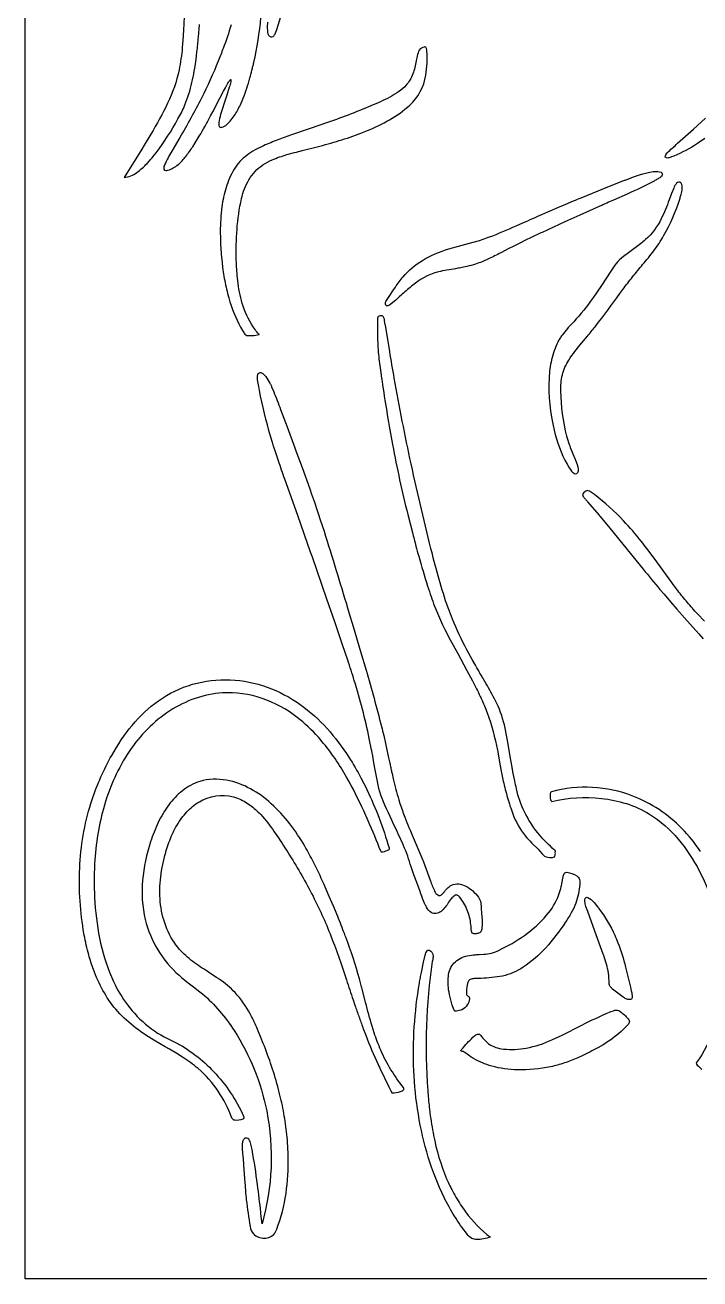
# Model space of a CAD drawing. Header units: inches. Extents: x 35.5 to 88, y 0 to 97.1.
# Drawn here: x 35.51 to 53.03, y 0 to 32.55 of the extents above; entities that cross this region are included whole.
import ezdxf

# ---------------------------------------------------------------- set-up
doc = ezdxf.new("R2010")
doc.units = ezdxf.units.IN
doc.header["$MEASUREMENT"] = 0
doc.layers.add('IMAGE_2', color=7, linetype='Continuous')

msp = doc.modelspace()

# ---------------------------------------------------------------- linework, layer by layer
for points in [[(39.639, 32.77), (39.623, 32.423), (39.606, 32.163), (39.59, 31.968, -0.025858), (39.505, 31.387, -0.062704), (39.209, 30.528, -0.025124), (38.772, 29.718), (38.601, 29.435), (38.536, 29.33), (38.077, 28.594, 0.128615), (38.41, 28.723, 0.047563), (38.676, 28.962), (38.737, 29.029, 0.016499), (38.824, 29.131), (38.908, 29.236, 0.037178), (39.477, 30.115, 0.038946), (39.656, 30.479, 0.038573), (39.84, 31.058, 0.015476), (39.901, 31.355, 0.018739), (39.913, 31.43, 0.013193), (39.946, 31.656), (39.958, 31.757), (39.969, 31.855, 0.009427), (40.007, 32.235), (40.035, 32.568, 0.007914)], [(40.858, 32.56, -0.016437), (40.651, 31.947, -0.002197), (40.523, 31.618, -0.020067), (40.086, 30.653, -0.017152), (39.524, 29.631), (39.318, 29.281, 0.01613), (39.219, 29.104, 0.01834), (39.131, 28.921, 0.209143), (39.111, 28.812, 0.312936), (39.158, 28.772, 0.124899), (39.218, 28.784, 0.101138), (39.478, 28.928, 0.047868), (39.682, 29.143, 0.018817), (39.86, 29.395), (39.922, 29.492), (40.028, 29.665, 0.010353), (40.324, 30.195), (40.379, 30.297), (40.566, 30.656), (40.659, 30.835), (40.707, 30.924), (40.755, 31.013, -0.053661), (40.785, 31.068, -0.027922), (40.811, 31.106), (40.828, 31.125), (40.838, 31.134, -0.757684), (40.853, 31.124, -0.078063), (40.847, 31.077, -0.015848), (40.809, 30.937), (40.743, 30.729, 0.010973), (40.709, 30.626, 0.018404), (40.675, 30.522), (40.632, 30.385, 0.022609), (40.569, 30.179, 0.054284), (40.537, 29.966, 0.271043), (40.569, 29.901, 0.161125), (40.619, 29.897, 0.137701), (40.744, 29.97, 0.065476), (40.958, 30.227, 0.035855), (41.115, 30.522, 0.030609), (41.305, 31.045), (41.344, 31.178, 0.004231), (41.397, 31.38, 0.014912), (41.421, 31.481, 0.020299), (41.446, 31.583, 0.029896), (41.632, 32.747, 0.016018)], [(41.797, 32.625), (41.795, 32.499, 0.037569), (41.805, 32.361, 0.094069), (41.829, 32.293, 0.155096), (41.884, 32.247, 0.252843), (41.947, 32.254, 0.126975), (41.999, 32.326), (42.017, 32.367), (42.034, 32.409, 0.03215), (42.161, 32.861)], [(53.156, 29.603), (52.962, 29.475, -0.040241), (52.346, 29.146), (52.292, 29.127, -0.057749), (52.207, 29.102, -0.219821), (52.122, 29.123, -0.138332), (52.177, 29.233, -0.039285), (52.31, 29.359, 0.035413), (52.446, 29.482), (52.863, 29.852), (53.172, 30.135, 0.00096)], [(53.142, 17.075), (52.962, 17.267, -0.012545), (52.701, 17.563, -0.010804), (52.452, 17.869, -0.012146), (52.295, 18.077), (51.838, 18.709), (51.65, 18.96, 0.008524), (51.506, 19.146, 0.020474), (51.045, 19.681, 0.039001), (50.289, 20.362), (50.188, 20.435, 0.100034), (50.129, 20.462, 0.180358), (50.064, 20.455, 0.157687), (49.98, 20.366, 0.171661), (49.998, 20.31, 0.052152), (50.052, 20.243, -0.058424), (50.109, 20.178), (50.401, 19.835, -0.033869), (50.438, 19.792), (50.69, 19.489), (51.555, 18.425, 0.005244), (51.988, 17.902), (52.098, 17.773), (52.263, 17.579), (52.43, 17.386), (52.627, 17.163), (52.776, 16.996), (52.997, 16.744), (53.107, 16.617)], [(53.042, 11.096, 0.045928), (52.558, 11.694, 0.106235), (51.282, 12.537, 0.159321), (49.174, 12.648, 0.198838), (49.139, 12.582, 0.078786), (49.146, 12.447, 0.201), (49.179, 12.393, -0.088293), (50.469, 12.476, -0.052656), (51.117, 12.339, -0.059238), (51.719, 12.065, -0.078748), (52.463, 11.417, -0.055722), (53.009, 10.595, -0.102789), (53.632, 8.376, -0.046932)], [(53.402, 6.507, -0.068657), (52.933, 5.609, 0.250327), (52.957, 5.551, 0.059732), (53.08, 5.443, 0.081689)]]:
    msp.add_lwpolyline(points, format="xyb")
for points in [[(41.575, 24.526, 0.359914), (41.574, 24.527, -0.056461), (41.479, 24.647, -0.073183), (41.169, 25.254, -0.043381), (41.037, 25.841), (41.019, 25.991, -0.015727), (40.992, 26.442, -0.024255), (41.01, 27.249, -0.03991), (41.128, 28.048, -0.077812), (41.32, 28.538, -0.116002), (41.681, 28.922, -0.040021), (41.921, 29.053, -0.031529), (42.307, 29.189), (42.504, 29.243, 0.010325), (42.702, 29.294), (43.087, 29.392, 0.012922), (43.662, 29.552, 0.015173), (44.226, 29.744, 0.015873), (44.396, 29.813, 0.030006), (44.972, 30.095, 0.053791), (45.493, 30.47, 0.173667), (45.908, 31.25, 0.062737), (45.937, 31.871, 0.031009), (45.927, 31.941, 0.149279), (45.908, 31.976, 0.275627), (45.868, 31.979, 0.206151), (45.742, 31.904, 0.069647), (45.687, 31.746, -0.013955), (45.654, 31.583, -0.056134), (45.557, 31.243, -0.099688), (45.362, 30.95, -0.072485), (44.916, 30.648, -0.016285), (44.424, 30.427, -0.017043), (43.208, 29.969), (42.447, 29.71, 0.003998), (42.07, 29.573, 0.015487), (41.699, 29.419, 0.058665), (41.269, 29.173, 0.099177), (40.935, 28.807, 0.06239), (40.726, 28.337, 0.042646), (40.617, 27.834, 0.034322), (40.576, 27.186), (40.578, 27.023, 0.016498), (40.606, 26.536), (40.622, 26.388), (40.637, 26.258, 0.018198), (40.712, 25.807, 0.012092), (40.764, 25.584), (40.794, 25.473), (40.827, 25.364, 0.056064), (41.154, 24.621, 0.041765), (41.216, 24.531, 0.275189), (41.316, 24.49, 0.019536), (41.501, 24.501, 0.072951), (41.577, 24.516), (41.577, 24.516), (41.577, 24.516), (41.578, 24.516), (41.578, 24.517), (41.578, 24.517), (41.578, 24.517), (41.579, 24.517), (41.579, 24.517), (41.579, 24.517), (41.579, 24.517), (41.58, 24.517), (41.58, 24.517), (41.58, 24.517), (41.58, 24.518), (41.581, 24.518), (41.581, 24.518), (41.581, 24.518), (41.581, 24.518), (41.581, 24.518), (41.582, 24.518), (41.582, 24.518), (41.582, 24.518), (41.582, 24.518), (41.582, 24.519), (41.582, 24.519), (41.582, 24.519), (41.582, 24.519), (41.583, 24.519), (41.583, 24.519), (41.583, 24.519), (41.583, 24.519), (41.583, 24.519), (41.583, 24.519), (41.583, 24.519), (41.583, 24.519), (41.583, 24.519), (41.583, 24.519), (41.583, 24.519), (41.583, 24.519), (41.583, 24.519), (41.583, 24.52), (41.583, 24.52), (41.583, 24.52), (41.583, 24.52), (41.583, 24.52), (41.583, 24.52), (41.583, 24.52), (41.583, 24.52), (41.583, 24.52), (41.583, 24.52), (41.583, 24.52), (41.583, 24.52), (41.583, 24.52), (41.583, 24.52), (41.583, 24.52), (41.583, 24.52), (41.583, 24.52), (41.583, 24.521), (41.583, 24.521), (41.583, 24.521), (41.583, 24.521), (41.583, 24.521), (41.583, 24.521), (41.583, 24.521), (41.582, 24.521), (41.582, 24.521), (41.582, 24.521), (41.582, 24.521), (41.582, 24.521), (41.582, 24.521), (41.582, 24.522), (41.582, 24.522), (41.582, 24.522), (41.582, 24.522), (41.582, 24.522), (41.581, 24.522), (41.581, 24.522), (41.581, 24.522), (41.581, 24.522), (41.581, 24.523), (41.581, 24.523), (41.581, 24.523), (41.58, 24.523), (41.58, 24.523), (41.58, 24.523), (41.58, 24.523), (41.58, 24.523), (41.58, 24.523), (41.579, 24.523), (41.579, 24.523), (41.579, 24.524), (41.579, 24.524), (41.579, 24.524), (41.579, 24.524), (41.578, 24.524), (41.578, 24.524), (41.578, 24.524), (41.578, 24.524), (41.578, 24.524)], [(44.866, 25.354, -0.064931), (44.89, 25.4), (44.977, 25.528), (45.058, 25.654), (45.12, 25.748, -0.012716), (45.217, 25.886, -0.023245), (45.321, 26.019, -0.081117), (45.825, 26.441, -0.06509), (46.51, 26.741), (46.762, 26.81), (47.14, 26.913, 0.021983), (47.514, 27.033), (47.56, 27.05, 0.012965), (48.256, 27.339), (48.428, 27.415, -0.002518), (48.944, 27.645), (49.338, 27.816), (49.487, 27.879), (49.747, 27.987, -0.006558), (49.943, 28.068), (50.236, 28.188), (50.383, 28.248), (50.53, 28.308, -0.002839), (51.051, 28.516, -0.019702), (51.083, 28.528), (51.33, 28.62), (51.454, 28.662, -0.019122), (51.58, 28.7), (51.688, 28.726, -0.043738), (51.853, 28.752, -0.103901), (52.019, 28.729, -0.164354), (52.05, 28.69, -0.192505), (52.045, 28.652, -0.106482), (52.002, 28.604, -0.044767), (51.922, 28.551, 0.035174), (51.839, 28.502, -0.015714), (51.14, 28.166), (50.786, 28.009, 0.009535), (50.609, 27.93, 0.011898), (50.432, 27.851), (49.911, 27.616), (49.52, 27.44), (48.935, 27.171, 0.007531), (48.645, 27.033), (48.499, 26.964), (48.355, 26.893, 0.010905), (48.069, 26.751), (47.857, 26.64, -0.010626), (47.536, 26.481), (47.371, 26.409, -0.022469), (47.203, 26.345, -0.02563), (46.977, 26.284), (46.892, 26.266, -0.015325), (46.741, 26.238, -0.007215), (46.515, 26.199, 0.01679), (46.289, 26.155, 0.111354), (45.643, 25.853, 0.020814), (45.365, 25.624, 0.0051), (45.23, 25.503, -0.005966), (45.096, 25.383), (45.004, 25.306, -0.076091), (44.952, 25.274, -0.121505), (44.893, 25.263, -0.213271), (44.864, 25.304, -0.116464)], [(49.854, 21.113), (49.819, 21.208), (49.786, 21.291), (49.67, 21.58, -0.020745), (49.643, 21.653, -0.022421), (49.573, 21.876, -0.058137), (49.416, 23.049, -0.068415), (49.457, 23.468, -0.086261), (49.624, 23.856, -0.022622), (49.783, 24.08), (49.911, 24.241), (50.108, 24.479, 0.012736), (50.207, 24.598, 0.015998), (50.304, 24.718), (50.397, 24.837, 0.006346), (51.028, 25.689, -0.006448), (51.279, 26.016, -0.005995), (51.54, 26.333, 0.018635), (51.831, 26.695, 0.035533), (52.085, 27.082, 0.051736), (52.512, 28.058, -0.024968), (52.537, 28.154, 0.046162), (52.566, 28.301, 0.138529), (52.54, 28.449, 0.300214), (52.48, 28.476, 0.173229), (52.422, 28.445, 0.094897), (52.346, 28.318), (52.291, 28.18), (52.229, 28.013, -0.009728), (52.131, 27.766, -0.012623), (52.021, 27.524, -0.100768), (51.614, 26.981), (51.58, 26.951, -0.016224), (51.313, 26.742), (51.175, 26.642), (51.039, 26.541, 0.070778), (50.859, 26.367, 0.037309), (50.716, 26.162), (50.587, 25.966), (50.49, 25.818), (50.343, 25.599), (50.267, 25.49), (50.19, 25.383, -0.032277), (49.684, 24.776, 0.015388), (49.586, 24.672, 0.023608), (49.449, 24.505, 0.01837), (49.39, 24.415, 0.038774), (49.338, 24.32, 0.058433), (49.176, 23.863, 0.044971), (49.109, 23.382, 0.067333), (49.241, 22.038, 0.068592), (49.578, 21.149), (49.621, 21.076, 0.058136), (49.693, 20.971, 0.15649), (49.801, 20.902, 0.250792), (49.858, 20.933, 0.162114), (49.873, 21.023, 0.066456)], [(49.273, 11.108, 0.099943), (49.255, 11.129), (49.194, 11.187, -0.036864), (48.817, 11.582, -0.05738), (48.472, 12.128, -0.058092), (48.265, 12.72, -0.013094), (48.219, 12.929, -0.006335), (48.157, 13.244, -0.042433), (48.153, 13.264, -0.044629), (48.15, 13.283), (48.1, 13.56), (48.037, 13.931), (48.004, 14.116), (47.967, 14.3, 0.065325), (47.751, 14.943, 0.016002), (47.721, 15.004, 0.013408), (47.476, 15.453), (47.348, 15.675, -0.00719), (47.284, 15.786, -0.008735), (47.221, 15.897), (47.2, 15.934), (47.117, 16.08), (46.977, 16.336, -0.026278), (46.6, 17.129), (46.522, 17.335, -0.018927), (46.283, 18.068, -0.010779), (46.082, 18.813, -0.008879), (45.529, 21.162, -0.008475), (45.092, 23.387, -0.00557), (44.975, 24.075), (44.86, 24.763, -0.058934), (44.846, 24.827), (44.84, 24.876, 0.069522), (44.824, 24.949, 0.217229), (44.774, 25.005, 0.097856), (44.678, 24.985, 0.171726), (44.659, 24.941, 0.051046), (44.657, 24.87, -0.03704), (44.657, 24.798), (44.657, 24.713), (44.659, 24.415), (44.664, 24.266), (44.668, 24.192), (44.673, 24.117, 0.012878), (44.694, 23.888), (44.715, 23.717), (44.751, 23.461, 0.009402), (44.771, 23.333, 0.014577), (44.79, 23.205, 0.008589), (45.046, 21.66, 0.01497), (45.443, 19.842), (45.562, 19.376, 0.004116), (45.655, 19.027, 0.006296), (45.726, 18.766, 0.00901), (45.957, 17.987), (46.004, 17.843, 0.019348), (46.185, 17.345, 0.013234), (46.29, 17.102), (46.346, 16.982), (46.405, 16.863), (46.473, 16.729), (46.504, 16.67), (46.739, 16.233), (46.976, 15.798), (47.119, 15.528, -0.007542), (47.325, 15.118, -0.025857), (47.349, 15.066, -0.019557), (47.505, 14.696, -0.043006), (47.768, 13.723), (47.842, 13.322, 0.03759), (47.851, 13.272, 0.012573), (47.923, 12.922, 0.012818), (48.031, 12.494, 0.018567), (48.169, 12.076, 0.077687), (48.496, 11.494, 0.032175), (48.658, 11.319), (48.83, 11.153), (48.87, 11.109), (48.927, 11.04, 0.061541), (48.993, 10.979, 0.141536), (49.177, 10.938, 0.082738), (49.227, 10.948, 0.209561), (49.264, 10.983, 0.103252), (49.272, 11.066), (49.273, 11.107)], [(46.342, 9.994), (46.37, 10.024, 0.032508), (46.416, 10.079, -0.024865), (46.433, 10.099, -0.053525), (46.465, 10.135, -0.084577), (46.575, 10.222, -0.137048), (46.767, 10.253, -0.086021), (46.953, 10.196, -0.115424), (47.275, 9.91, -0.113068), (47.336, 9.767, -0.028006), (47.352, 9.613), (47.36, 9.492), (47.37, 9.311, -0.022673), (47.369, 9.129, -0.097185), (47.351, 9.035, -0.26496), (47.278, 8.974, -0.045958), (47.197, 8.958, -0.182998), (47.118, 8.979, -0.125411), (47.095, 9.031, -0.030904), (47.086, 9.113, 0.0449), (47.08, 9.197, 0.072826), (46.988, 9.575, 0.075914), (46.788, 9.917, 0.15202), (46.727, 9.963, 0.306956), (46.652, 9.947, 0.058686), (46.572, 9.869, 0.013625), (46.554, 9.847), (46.504, 9.78, -0.02561), (46.415, 9.653, -0.050533), (46.307, 9.542, -0.120227), (46.181, 9.489, -0.175467), (46.047, 9.513, -0.122653), (45.928, 9.651, -0.014622), (45.888, 9.733), (45.87, 9.775), (45.852, 9.817, -0.014659), (45.765, 10.055), (45.68, 10.293), (45.602, 10.494, -0.008714), (45.527, 10.698, 0.035701), (45.333, 11.252, 0.006653), (45.213, 11.514, -0.003106), (44.848, 12.3, -0.066154), (44.636, 13), (44.59, 13.259), (44.555, 13.453), (44.542, 13.526, 0.020218), (44.536, 13.558, 0.015662), (44.514, 13.677, 0.044635), (44.51, 13.7, 0.04609), (44.506, 13.721, 0.047148), (44.502, 13.74), (44.443, 14.034, 0.022969), (44.055, 15.535, 0.007947), (43.884, 16.066), (43.75, 16.462), (43.546, 17.056), (43.341, 17.649), (42.967, 18.735), (42.92, 18.871), (42.755, 19.346), (42.588, 19.821), (42.25, 20.763, -0.00178), (42.085, 21.236), (42.006, 21.474), (41.967, 21.593, -0.011429), (41.93, 21.712), (41.88, 21.88, -0.022634), (41.591, 23.068), (41.582, 23.12, -0.009636), (41.547, 23.3, -0.090988), (41.551, 23.484, -0.315163), (41.609, 23.53, -0.213566), (41.68, 23.507, -0.085908), (41.814, 23.344), (41.864, 23.251, -0.034839), (41.875, 23.227, -0.020413), (41.909, 23.156), (41.963, 23.028, -0.007454), (42.139, 22.574), (42.223, 22.346), (42.266, 22.231), (42.308, 22.118), (42.509, 21.578), (42.528, 21.528), (42.564, 21.43), (42.699, 21.062), (42.897, 20.508), (42.946, 20.37), (43.018, 20.162), (43.089, 19.953), (43.117, 19.871), (43.17, 19.711), (43.268, 19.412), (43.31, 19.28, -0.003686), (43.915, 17.302), (44.026, 16.934), (44.218, 16.289), (44.36, 15.805, -0.008277), (44.76, 14.344, -0.008303), (44.819, 14.107), (44.867, 13.898), (44.946, 13.531, 0.006063), (44.975, 13.394, 0.007759), (45.001, 13.274, 0.008167), (45.024, 13.168, 0.011027), (45.066, 12.985, 0.016101), (45.21, 12.438), (45.24, 12.342, 0.017972), (45.369, 11.985, 0.010983), (45.584, 11.457), (45.806, 10.933), (45.85, 10.826), (45.921, 10.635), (46.025, 10.349, 0.023641), (46.14, 10.066, 0.168012), (46.219, 9.968, 0.419543)], [(44.792, 11.083, -0.100384), (44.762, 11.083, -0.252845), (44.74, 11.102, 0.013222), (44.416, 11.89), (44.3, 12.148, 0.021501), (43.853, 13.028), (43.782, 13.15, 0.048191), (43.122, 14.063, 0.044753), (42.573, 14.578, 0.082205), (41.659, 15.07, 0.097396), (40.632, 15.215, 0.065647), (39.922, 15.07, 0.058422), (39.27, 14.752, 0.100489), (38.211, 13.693, 0.076804), (37.567, 12.3, 0.057513), (37.314, 10.786, 0.030883), (37.321, 9.763, 0.037172), (37.469, 8.718, 0.056103), (37.805, 7.718, 0.050539), (38.167, 7.113, 0.065712), (38.71, 6.554, 0.069318), (39.38, 6.158, -0.082863), (40.407, 5.38, -0.081786), (41.182, 4.226, -0.162631), (41.19, 4.179, -0.295667), (41.159, 4.144, -0.105299), (40.955, 4.119, -0.313323), (40.877, 4.175, 0.062948), (40.521, 4.873, 0.06501), (40.002, 5.459, 0.032222), (39.593, 5.759), (39.449, 5.848), (39.256, 5.964), (39.144, 6.028), (38.848, 6.202, -0.030432), (38.323, 6.561, -0.047839), (37.863, 7.001, -0.048284), (37.529, 7.492, -0.036733), (37.283, 8.034, -0.022675), (37.162, 8.411, -0.024828), (37.044, 8.926), (37.02, 9.064, -0.02559), (36.928, 9.915, -0.031133), (36.932, 10.77, -0.064698), (37.251, 12.448, -0.04866), (37.759, 13.593, -0.043009), (38.286, 14.369, -0.06409), (38.968, 15.011, -0.165374), (40.836, 15.554, -0.075715), (41.791, 15.363, -0.067774), (42.653, 14.911, -0.055337), (43.348, 14.288, -0.042521), (43.913, 13.544, -0.020844), (44.227, 13.007), (44.303, 12.859), (44.341, 12.783), (44.38, 12.703, -0.042669), (44.957, 11.19, -0.384511), (44.933, 11.133, -0.089488)], [(45.018, 4.848, 0.267658), (45.051, 4.831), (45.088, 4.833, 0.074583), (45.306, 4.886, 0.472101), (45.334, 4.97, -0.06981), (44.742, 5.936, -0.021266), (44.571, 6.389), (44.517, 6.562, -0.011278), (44.349, 7.174, -0.013811), (44.33, 7.251), (44.261, 7.52, 0.021719), (44.244, 7.587), (44.189, 7.788, 0.021833), (43.833, 8.872, 0.003146), (43.783, 9.005, 0.009275), (43.599, 9.469), (43.504, 9.7, 0.023067), (43.479, 9.757), (43.406, 9.93), (43.263, 10.257, 0.011516), (42.994, 10.822, 0.013387), (42.77, 11.234, 0.035019), (42.377, 11.819, 0.04567), (41.9, 12.337, 0.060082), (41.36, 12.723, 0.07865), (40.735, 12.947, 0.119312), (40.042, 12.914, 0.089514), (39.592, 12.673, 0.068312), (39.237, 12.306, 0.046843), (38.963, 11.847, 0.028217), (38.767, 11.35, 0.05815), (38.557, 10.35, 0.079937), (38.627, 9.331, 0.152122), (39.505, 7.883, 0.023041), (39.654, 7.758), (39.711, 7.713), (39.913, 7.559), (40.014, 7.481), (40.113, 7.4, -0.041103), (40.559, 6.953, -0.03208), (40.936, 6.446, -0.095571), (41.78, 4.36, -0.118721), (41.659, 1.431), (41.631, 1.686, 0.038936), (41.626, 1.733, 0.009163), (41.542, 2.448, 0.012298), (41.402, 3.356, -0.006955), (41.372, 3.497, 0.114449), (41.313, 3.628, 0.312159), (41.217, 3.651, 0.190008), (41.162, 3.584, 0.070555), (41.146, 3.498, 0.025367), (41.147, 3.37), (41.152, 3.274, 0.017884), (41.158, 3.202), (41.176, 2.987, -0.004027), (41.209, 2.52), (41.227, 2.286, 0.012758), (41.25, 2.053, 0.014533), (41.352, 1.357, 0.171437), (41.438, 1.169, 0.205072), (41.719, 1.06, 0.215044), (41.993, 1.185, 0.06146), (42.264, 2.099, 0.042729), (42.339, 3.049, 0.020909), (42.311, 3.683, 0.016065), (42.238, 4.229, 0.0194), (42.125, 4.769, 0.011602), (42.087, 4.921, 0.031038), (41.692, 6.116), (41.63, 6.272), (41.533, 6.505, 0.017452), (41.499, 6.582, 0.017006), (41.35, 6.883, 0.062964), (40.962, 7.433), (40.914, 7.482), (40.865, 7.529), (40.762, 7.619, 0.024798), (40.544, 7.783, 0.016149), (40.48, 7.827), (40.306, 7.942), (40.206, 8.006, -0.023582), (39.815, 8.279, -0.055783), (39.471, 8.61, -0.082669), (39.158, 9.166, -0.063492), (39.018, 9.789, -0.052649), (39.028, 10.438, -0.042873), (39.159, 11.073, -0.02432), (39.174, 11.126, -0.021366), (39.19, 11.178, -0.024272), (39.225, 11.282, -0.017862), (39.304, 11.487, -0.042628), (39.51, 11.874, -0.059678), (39.779, 12.198, -0.076631), (40.125, 12.438, -0.203327), (41.026, 12.479, -0.06736), (41.349, 12.301, -0.045591), (41.625, 12.056, -0.034424), (41.978, 11.607), (42.084, 11.45, -0.019514), (42.728, 10.409, -0.026138), (43.277, 9.316, -0.01972), (43.718, 8.157), (43.851, 7.765, 0.000888), (44.025, 7.243), (44.072, 7.103, 0.012219), (44.122, 6.957, 0.0093), (44.173, 6.812, 0.00552), (44.278, 6.521), (44.35, 6.328, 0.016691), (44.67, 5.569, 0.012879), (44.717, 5.47), (44.953, 4.988), (44.968, 4.956), (45.003, 4.882), (45.003, 4.881), (45.003, 4.881), (45.003, 4.881), (45.003, 4.88), (45.003, 4.88), (45.004, 4.88), (45.004, 4.879), (45.004, 4.879), (45.004, 4.879), (45.004, 4.878), (45.004, 4.878), (45.005, 4.877), (45.005, 4.877), (45.005, 4.877), (45.005, 4.876), (45.005, 4.876), (45.005, 4.876), (45.006, 4.875), (45.006, 4.875), (45.006, 4.875), (45.006, 4.875), (45.006, 4.874), (45.006, 4.874), (45.007, 4.873), (45.007, 4.873), (45.007, 4.873), (45.007, 4.872), (45.007, 4.872), (45.007, 4.872), (45.008, 4.871), (45.008, 4.871), (45.008, 4.871), (45.008, 4.87), (45.008, 4.87), (45.008, 4.87), (45.009, 4.869), (45.009, 4.869), (45.009, 4.869), (45.009, 4.868), (45.009, 4.868), (45.009, 4.868), (45.01, 4.867), (45.01, 4.867), (45.01, 4.866), (45.01, 4.866), (45.01, 4.866), (45.01, 4.865), (45.01, 4.865), (45.01, 4.865), (45.011, 4.864), (45.011, 4.864), (45.011, 4.864), (45.011, 4.863), (45.011, 4.863), (45.011, 4.863), (45.012, 4.862), (45.012, 4.862), (45.012, 4.861), (45.012, 4.861), (45.012, 4.861), (45.012, 4.861), (45.013, 4.86), (45.013, 4.86), (45.013, 4.86), (45.013, 4.859), (45.013, 4.859), (45.013, 4.859), (45.014, 4.858), (45.014, 4.858), (45.014, 4.858), (45.014, 4.857), (45.014, 4.857), (45.014, 4.856), (45.014, 4.856), (45.014, 4.856), (45.015, 4.855), (45.015, 4.855), (45.015, 4.855), (45.015, 4.854), (45.015, 4.854), (45.015, 4.854), (45.016, 4.853), (45.016, 4.853), (45.016, 4.853), (45.016, 4.853), (45.016, 4.852), (45.016, 4.852), (45.017, 4.851), (45.017, 4.851), (45.017, 4.851), (45.017, 4.85), (45.017, 4.85), (45.017, 4.85), (45.017, 4.849), (45.017, 4.849), (45.018, 4.849)], [(46.655, 6.956), (46.63, 7.021), (46.599, 7.111), (46.557, 7.248, -0.024378), (46.524, 7.387, -0.07635), (46.496, 7.856, -0.069197), (46.541, 8.04, -0.099892), (46.642, 8.2, -0.082141), (46.801, 8.319, -0.069375), (46.988, 8.388, -0.038502), (47.2, 8.417, -0.009452), (47.253, 8.42, -0.037524), (47.293, 8.422), (47.413, 8.428, 0.101903), (47.811, 8.532, 0.042401), (48.469, 8.919, 0.061622), (49.047, 9.441, 0.085994), (49.366, 9.977, 0.024593), (49.427, 10.191, 0.014665), (49.439, 10.245), (49.469, 10.409, -0.064737), (49.491, 10.501, -0.142737), (49.52, 10.542, -0.183058), (49.568, 10.556, -0.129592), (49.827, 10.468, -0.205487), (49.899, 10.367, -0.088227), (49.906, 10.242, -0.066909), (49.807, 9.759, -0.05104), (49.685, 9.5, -0.019118), (49.531, 9.257, -0.034603), (49.023, 8.597, -0.061818), (48.438, 8.09, -0.095514), (47.901, 7.864, -0.0396), (47.35, 7.802, -0.017272), (47.278, 7.8), (47.17, 7.796, 0.064478), (47.064, 7.776, 0.19883), (47.006, 7.713, 0.036872), (46.985, 7.631, 0.051827), (46.963, 7.405, 0.352048), (47.008, 7.342, -0.327633), (47.049, 7.271, -0.118772), (46.984, 7.112, -0.127899), (46.85, 6.989, -0.088324), (46.708, 6.954, -0.033376), (46.66, 6.951)], [(51.199, 7.25, -0.098714), (51.11, 7.273, -0.037641), (51.031, 7.318, -0.033269), (50.759, 7.525, -0.071758), (50.699, 7.588, -0.145987), (50.672, 7.67, 0.022453), (50.652, 7.942, 0.042855), (50.53, 8.393), (50.517, 8.433), (50.3, 9.024), (50.113, 9.542), (50.068, 9.669, -0.061077), (50.039, 9.801, -0.131032), (50.05, 9.874, -0.171786), (50.077, 9.904, -0.208514), (50.117, 9.904, -0.102327), (50.277, 9.775), (50.342, 9.695), (50.374, 9.655, 0.017883), (50.406, 9.615, -0.054599), (50.816, 8.923, -0.020038), (50.899, 8.722, -0.026008), (51.096, 8.097, -0.010705), (51.23, 7.542, 0.010874), (51.256, 7.423, -0.032439), (51.262, 7.393, -0.071046), (51.27, 7.302, -0.251589), (51.246, 7.261, -0.173592)], [(45.943, 8.517, -0.433628), (46.017, 8.529, -0.192727), (46.096, 8.416, -0.094516), (46.097, 8.328), (46.089, 8.285), (46.08, 8.242, 0.055658), (45.961, 4.893, 0.011193), (46.001, 4.453, 0.015741), (46.018, 4.307, 0.016896), (46.112, 3.726, 0.052652), (46.452, 2.599, 0.024758), (46.483, 2.53, 0.013228), (46.558, 2.375, 0.022147), (46.584, 2.323, 0.014375), (46.694, 2.122, 0.029601), (46.945, 1.738, 0.075076), (47.589, 1.085, -0.024917), (47.412, 1.037, -0.075176), (47.228, 1.023, -0.089238), (47.108, 1.053, -0.139083), (46.983, 1.165, -0.053753), (46.385, 2.118, -0.04089), (45.975, 3.165, -0.062683), (45.599, 5.408, -0.052803), (45.745, 7.677, -0.01418), (45.769, 7.814, -0.016909), (45.795, 7.951), (45.851, 8.222), (45.893, 8.403, -0.069404)], [(46.834, 5.911, -0.204393), (46.822, 5.92, -0.11372), (46.845, 5.964), (46.861, 5.983), (46.877, 6.002, -0.034803), (47.175, 6.308, -0.149877), (47.253, 6.354, -0.339551), (47.336, 6.319, 0.019854), (47.432, 6.206, 0.048883), (47.541, 6.106, 0.079247), (47.726, 6.012, 0.056695), (47.929, 5.967, 0.072018), (48.52, 5.994, 0.06034), (49.178, 6.203), (49.278, 6.248), (49.451, 6.331), (49.964, 6.591, -0.016416), (50.683, 6.927, -0.039443), (50.816, 6.973, -0.099918), (50.888, 6.977, -0.139248), (50.954, 6.947, -0.055887), (51.164, 6.748, -0.329009), (51.193, 6.658, -0.127988), (51.139, 6.58, -0.056569), (50.688, 6.194, -0.023098), (50.511, 6.08), (50.374, 6.001, -0.015325), (49.952, 5.787), (49.855, 5.743, -0.023884), (49.508, 5.607, -0.025397), (49.15, 5.506, -0.057757), (48.295, 5.428, -0.065594), (47.621, 5.524, -0.061806), (47.149, 5.722, -0.032926), (47.091, 5.759), (47.049, 5.788), (46.926, 5.878, 0.129884)]]:
    msp.add_lwpolyline(points, format="xyb", close=True)
at = {"layer": 'IMAGE_2'}
msp.add_lwpolyline([(35.508, 97.138), (87.963, 97.138), (87.963, 0), (35.508, 0)], close=True, dxfattribs=at)

doc.saveas('drawing.dxf')
